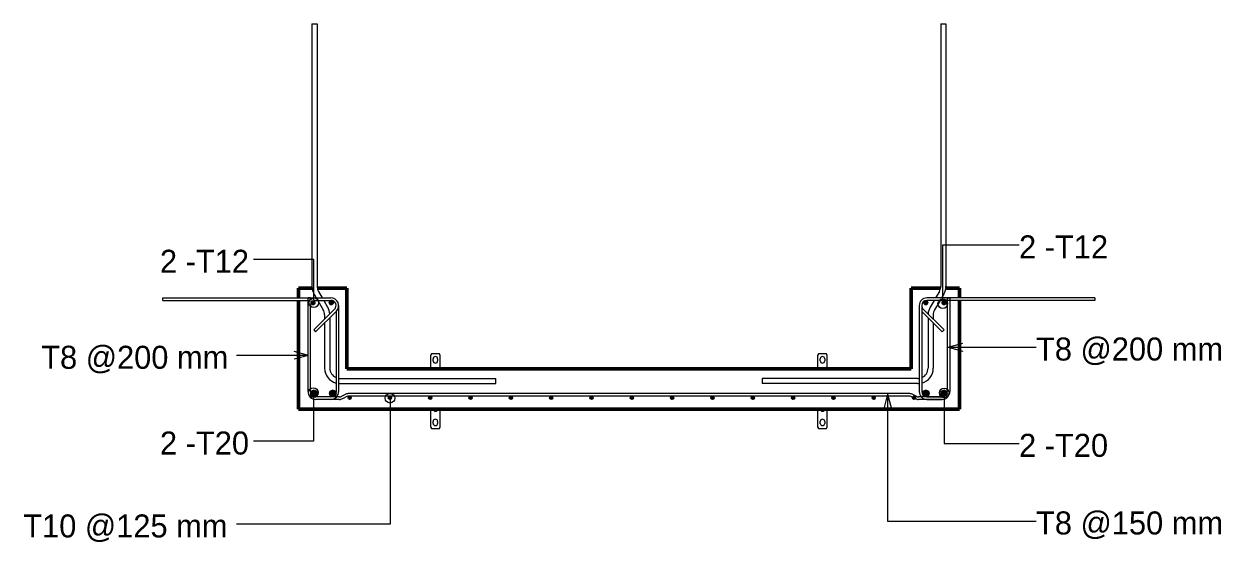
# Model space of a CAD drawing. Header units: millimetres. Extents: x 61914 to 85282, y 2378 to 28606.
# Drawn here: x 78053 to 81764, y 2412 to 4020 of the extents above; entities that cross this region are included whole.
import ezdxf

# ---------------------------------------------------------------- set-up
doc = ezdxf.new("R2010")
doc.units = ezdxf.units.MM
for name, color, linetype, lineweight in [('A-FLOR', 192, 'Continuous', 18), ('A-GENM', 13, 'Continuous', 18), ('S-RBAR', 171, 'Continuous', 18), ('S-RBAR-IDEN', 171, 'Continuous', 9)]:
    doc.layers.add(name, color=color, linetype=linetype, lineweight=lineweight)
doc.styles.add('Nirmala UI_1', font='Nirmala.ttf', dxfattribs={"height": 71.4375})

# ---------------------------------------------------------------- blocks, each defined once
blk = doc.blocks.new('RR spread anchor face based - RR-SA-2_5-150-3355620-Elevation Right')
at = {"layer": 'A-GENM'}
for p, q in [((26660.4, 2824.8), (26660.4, 2769.8)), ((26690.4, 2769.8), (26690.4, 2824.8)), ((26668.4, 2780.3), (26668.4, 2786.3)), ((26682.4, 2786.3), (26682.4, 2780.3)), ((26660.4, 2769.8), (26662.9, 2764.8)), ((26662.9, 2764.8), (26687.9, 2764.8)), ((26687.9, 2764.8), (26690.4, 2769.8))]:
    blk.add_line(p, q, dxfattribs=at)
for centre, start, end in [((26675.4, 2824.8), 180, 0), ((26675.4, 2786.3), 0, 180), ((26675.4, 2780.3), 180, 0)]:
    blk.add_arc(centre, 7, start, end, dxfattribs=at)
blk = doc.blocks.new('RR spread anchor face based - RR-SA-2_5-150-614724-Elevation Right')
at = {"layer": 'A-GENM'}
for p, q in [((26662.9, 2996.1), (26660.4, 2991.1)), ((26660.4, 2991.1), (26660.4, 2949.8)), ((26687.9, 2996.1), (26662.9, 2996.1)), ((26668.4, 2974.6), (26668.4, 2980.6)), ((26682.4, 2980.6), (26682.4, 2974.6)), ((26690.4, 2991.1), (26687.9, 2996.1)), ((26690.4, 2949.8), (26690.4, 2991.1))]:
    blk.add_line(p, q, dxfattribs=at)
for centre, start, end in [((26675.4, 2980.6), 0, 180), ((26675.4, 2974.6), 180, 0)]:
    blk.add_arc(centre, 7, start, end, dxfattribs=at)

msp = doc.modelspace()

# ---------------------------------------------------------------- hatches: boundary and pattern name
at = {"layer": 'S-RBAR'}
h = msp.add_hatch(color=256, dxfattribs=at)
edge = h.paths.add_edge_path()
edge.add_arc((78948.9, 3154.8), 6, 0, 360)
for points in [[(78945.9, 3149.6), (78951.9, 3149.6), (78954.9, 3154.8), (78951.9, 3160), (78945.9, 3160), (78942.9, 3154.8)], [(79002.4, 3149.6), (79008.4, 3149.6), (79011.4, 3154.8), (79008.4, 3160), (79002.4, 3160), (78999.4, 3154.8)], [(80845.9, 3149.6), (80851.9, 3149.6), (80854.9, 3154.8), (80851.9, 3160), (80845.9, 3160), (80842.9, 3154.8)], [(80902.4, 3149.6), (80908.4, 3149.6), (80911.4, 3154.8), (80908.4, 3160), (80902.4, 3160), (80899.4, 3154.8)], [(78951.4, 2863.6), (78958.5, 2866.5), (78961.4, 2873.6), (78958.5, 2880.6), (78951.4, 2883.6), (78944.3, 2880.6), (78941.4, 2873.6), (78944.3, 2866.5)], [(79010.4, 2863.6), (79017.5, 2866.5), (79020.4, 2873.6), (79017.5, 2880.6), (79010.4, 2883.6), (79003.3, 2880.6), (79000.4, 2873.6), (79003.3, 2866.5)], [(79060.9, 2855), (79066.5, 2856.8), (79066.5, 2862.7), (79060.9, 2864.5), (79057.4, 2859.8)], [(79185.9, 2855), (79191.5, 2856.8), (79191.5, 2862.7), (79185.9, 2864.5), (79182.4, 2859.8)], [(79310.9, 2855), (79316.5, 2856.8), (79316.5, 2862.7), (79310.9, 2864.5), (79307.4, 2859.8), (79310, 2856.1)], [(79435.9, 2855), (79441.5, 2856.8), (79441.5, 2862.7), (79435.9, 2864.5), (79432.4, 2859.8)], [(79560.9, 2855), (79566.5, 2856.8), (79566.5, 2862.7), (79560.9, 2864.5), (79557.4, 2859.8)], [(79685.9, 2855), (79691.5, 2856.8), (79691.5, 2862.7), (79685.9, 2864.5), (79682.4, 2859.8)], [(79810.9, 2855), (79816.5, 2856.8), (79816.5, 2862.7), (79810.9, 2864.5), (79807.4, 2859.8)], [(79935.9, 2855), (79941.5, 2856.8), (79941.5, 2862.7), (79935.9, 2864.5), (79932.4, 2859.8)], [(80060.9, 2855), (80066.5, 2856.8), (80066.5, 2862.7), (80060.9, 2864.5), (80057.4, 2859.8)], [(80185.9, 2855), (80191.5, 2856.8), (80191.5, 2862.7), (80185.9, 2864.5), (80182.4, 2859.8)], [(80310.9, 2855), (80316.5, 2856.8), (80316.5, 2862.7), (80310.9, 2864.5), (80307.4, 2859.8)], [(80435.9, 2855), (80441.5, 2856.8), (80441.5, 2862.7), (80435.9, 2864.5), (80432.4, 2859.8)], [(80560.9, 2855), (80566.5, 2856.8), (80566.5, 2862.7), (80560.9, 2864.5), (80557.4, 2859.8), (80560, 2856.1)], [(80685.9, 2855), (80691.5, 2856.8), (80691.5, 2862.7), (80685.9, 2864.5), (80682.4, 2859.8)], [(80810.9, 2855), (80816.5, 2856.8), (80816.5, 2862.7), (80810.9, 2864.5), (80807.4, 2859.8)], [(80848.9, 2863.6), (80856, 2866.5), (80858.9, 2873.6), (80856, 2880.6), (80848.9, 2883.6), (80841.8, 2880.6), (80838.9, 2873.6), (80841.8, 2866.5)], [(80905.4, 2863.6), (80912.5, 2866.5), (80915.4, 2873.6), (80912.5, 2880.6), (80905.4, 2883.6), (80898.3, 2880.6), (80895.4, 2873.6), (80898.3, 2866.5)]]:
    msp.add_hatch(color=256, dxfattribs=at).paths.add_polyline_path(points)
h = msp.add_hatch(color=256, dxfattribs=at)
edge = h.paths.add_edge_path()
edge.add_arc((79005.4, 3154.8), 6, 0, 360)
h = msp.add_hatch(color=256, dxfattribs=at)
edge = h.paths.add_edge_path()
edge.add_arc((80848.9, 3154.8), 6, 0, 360)
h = msp.add_hatch(color=256, dxfattribs=at)
edge = h.paths.add_edge_path()
edge.add_arc((80905.4, 3154.8), 6, 0, 360)
h = msp.add_hatch(color=256, dxfattribs=at)
edge = h.paths.add_edge_path()
edge.add_arc((78951.4, 2873.6), 10, 0, 360)
h = msp.add_hatch(color=256, dxfattribs=at)
edge = h.paths.add_edge_path()
edge.add_arc((79010.4, 2873.6), 10, 0, 360)
h = msp.add_hatch(color=256, dxfattribs=at)
edge = h.paths.add_edge_path()
edge.add_arc((79062.4, 2859.8), 5, 0, 360)
h = msp.add_hatch(color=256, dxfattribs=at)
edge = h.paths.add_edge_path()
edge.add_arc((79187.4, 2859.8), 5, 0, 360)
h = msp.add_hatch(color=256, dxfattribs=at)
edge = h.paths.add_edge_path()
edge.add_arc((79312.4, 2859.8), 5, 0, 360)
h = msp.add_hatch(color=256, dxfattribs=at)
edge = h.paths.add_edge_path()
edge.add_arc((79437.4, 2859.8), 5, 0, 360)
h = msp.add_hatch(color=256, dxfattribs=at)
edge = h.paths.add_edge_path()
edge.add_arc((79562.4, 2859.8), 5, 0, 360)
h = msp.add_hatch(color=256, dxfattribs=at)
edge = h.paths.add_edge_path()
edge.add_arc((79687.4, 2859.8), 5, 0, 360)
h = msp.add_hatch(color=256, dxfattribs=at)
edge = h.paths.add_edge_path()
edge.add_arc((79812.4, 2859.8), 5, 0, 360)
h = msp.add_hatch(color=256, dxfattribs=at)
edge = h.paths.add_edge_path()
edge.add_arc((79937.4, 2859.8), 5, 0, 360)
h = msp.add_hatch(color=256, dxfattribs=at)
edge = h.paths.add_edge_path()
edge.add_arc((80062.4, 2859.8), 5, 0, 360)
h = msp.add_hatch(color=256, dxfattribs=at)
edge = h.paths.add_edge_path()
edge.add_arc((80187.4, 2859.8), 5, 0, 360)
h = msp.add_hatch(color=256, dxfattribs=at)
edge = h.paths.add_edge_path()
edge.add_arc((80312.4, 2859.8), 5, 0, 360)
h = msp.add_hatch(color=256, dxfattribs=at)
edge = h.paths.add_edge_path()
edge.add_arc((80437.4, 2859.8), 5, 0, 360)
h = msp.add_hatch(color=256, dxfattribs=at)
edge = h.paths.add_edge_path()
edge.add_arc((80562.4, 2859.8), 5, 0, 360)
h = msp.add_hatch(color=256, dxfattribs=at)
edge = h.paths.add_edge_path()
edge.add_arc((80687.4, 2859.8), 5, 0, 360)
h = msp.add_hatch(color=256, dxfattribs=at)
edge = h.paths.add_edge_path()
edge.add_arc((80812.4, 2859.8), 5, 0, 360)
h = msp.add_hatch(color=256, dxfattribs=at)
edge = h.paths.add_edge_path()
edge.add_arc((80848.9, 2873.6), 10, 0, 360)
h = msp.add_hatch(color=256, dxfattribs=at)
edge = h.paths.add_edge_path()
edge.add_arc((80905.4, 2873.6), 10, 0, 360)

# ---------------------------------------------------------------- linework, layer by layer
at = {"layer": 'A-FLOR', "lineweight": 50}
for p, q in [((78946, 3199.8), (78903.4, 3199.8)), ((78903.4, 3199.8), (78903.4, 3169.8)), ((79053.4, 3199.8), (78962, 3199.8)), ((79053.4, 2949.8), (79053.4, 3199.8)), ((80894.8, 3199.8), (80803.4, 3199.8)), ((80803.4, 3199.8), (80803.4, 2949.8)), ((80953.4, 3199.8), (80910.9, 3199.8)), ((80953.4, 3169.8), (80953.4, 3199.8)), ((78903.4, 3161.8), (78903.4, 2824.8)), ((80953.4, 2949.8), (80953.4, 3161.8)), ((80803.4, 2949.8), (79053.4, 2949.8)), ((80953.4, 2824.8), (80953.4, 2949.8)), ((78903.4, 2824.8), (80953.4, 2824.8))]:
    msp.add_line(p, q, dxfattribs=at)
at = {"layer": 'S-RBAR'}
for p, q in [((78945.4, 4019.8), (78945.4, 3205.9)), ((78945.4, 4019.8), (78961.4, 4019.8)), ((78961.4, 4019.8), (78961.4, 3205.9)), ((80895.4, 4019.8), (80895.4, 3205.9)), ((80895.4, 4019.8), (80911.4, 4019.8)), ((80911.4, 4019.8), (80911.4, 3205.9)), ((78483.4, 3169.8), (78957.4, 3169.8)), ((78483.4, 3161.8), (78483.4, 3169.8)), ((78483.4, 3161.8), (78939.7, 3161.8)), ((78941.4, 3169.8), (78933.4, 3169.8)), ((78933.4, 3145.8), (78933.4, 3169.8)), ((78941.4, 3163.5), (78941.4, 3169.8)), ((78945.9, 3160), (78942.9, 3154.8)), ((78951.9, 3160), (78945.9, 3160)), ((78954.9, 3154.8), (78951.9, 3160)), ((78952, 3181.5), (78959, 3169.8)), ((78957.4, 3169.8), (79004.4, 3169.8)), ((78957.4, 3161.8), (79004.4, 3161.8)), ((78963.7, 3161.8), (78980.5, 3133.1)), ((78965.8, 3189.6), (78977.5, 3169.8)), ((78982.2, 3161.8), (78994.3, 3141.2)), ((79002.4, 3160), (78999.4, 3154.8)), ((79008.4, 3160), (79002.4, 3160)), ((79011.4, 3154.8), (79008.4, 3160)), ((80845.9, 3160), (80842.9, 3154.8)), ((80851.9, 3160), (80845.9, 3160)), ((80854.9, 3154.8), (80851.9, 3160)), ((81373.4, 3169.8), (80852.4, 3169.8)), ((81373.4, 3161.8), (80852.4, 3161.8)), ((80874.6, 3161.8), (80862.5, 3141.2)), ((80893.2, 3161.8), (80876.3, 3133.1)), ((80891, 3189.6), (80879.3, 3169.8)), ((80904.8, 3181.5), (80897.9, 3169.8)), ((80902.4, 3160), (80899.4, 3154.8)), ((80908.4, 3160), (80902.4, 3160)), ((80911.4, 3154.8), (80908.4, 3160)), ((80915.4, 3169.8), (80915.4, 2878.8)), ((80915.4, 3169.8), (80923.4, 3169.8)), ((80923.4, 3169.8), (80923.4, 2878.8)), ((81373.4, 3169.8), (81373.4, 3161.8)), ((78933.4, 2878.8), (78933.4, 3145.8)), ((78941.4, 2878.8), (78941.4, 3145.8)), ((78942.9, 3154.8), (78945.9, 3149.6)), ((78945.9, 3149.6), (78951.9, 3149.6)), ((79015.7, 3134.4), (78951.4, 3070.1)), ((78951.9, 3149.6), (78954.9, 3154.8)), ((79021.4, 3128.8), (78957, 3064.4)), ((78999.4, 3154.8), (79002.4, 3149.6)), ((79002.4, 3149.6), (79008.4, 3149.6)), ((79008.4, 3149.6), (79011.4, 3154.8)), ((79020.4, 3127.8), (79020.4, 2878.8)), ((79028.4, 3145.8), (79028.4, 2878.8)), ((80828.4, 3145.8), (80828.4, 2878.8)), ((80836.4, 3145.8), (80836.4, 2878.8)), ((80836.4, 3127.8), (80899.8, 3064.4)), ((80841.1, 3134.4), (80905.5, 3070.1)), ((80842.9, 3154.8), (80845.9, 3149.6)), ((80845.9, 3149.6), (80851.9, 3149.6)), ((80851.9, 3149.6), (80854.9, 3154.8)), ((80899.4, 3154.8), (80902.4, 3149.6)), ((80902.4, 3149.6), (80908.4, 3149.6)), ((80908.4, 3149.6), (80911.4, 3154.8)), ((78985, 3116.9), (78985, 3103.7)), ((78985, 3092.3), (78985, 2951.8)), ((79001, 3108.3), (79001, 2951.8)), ((80855.9, 3108.3), (80855.9, 2951.8)), ((80871.9, 3116.9), (80871.9, 3103.7)), ((80871.9, 3092.3), (80871.9, 2951.8)), ((78951.4, 3070.1), (78957, 3064.4)), ((80899.8, 3064.4), (80905.5, 3070.1)), ((79033, 2919.8), (79515.3, 2919.8)), ((79033, 2903.8), (79515.3, 2903.8)), ((79515.3, 2903.8), (79515.3, 2919.8)), ((80823.9, 2919.8), (80341.5, 2919.8)), ((80341.5, 2919.8), (80341.5, 2903.8)), ((80823.9, 2903.8), (80341.5, 2903.8)), ((78944.3, 2880.6), (78941.4, 2873.6)), ((78941.4, 2873.6), (78944.3, 2866.5)), ((78951.4, 2883.6), (78944.3, 2880.6)), ((78944.3, 2866.5), (78951.4, 2863.6)), ((78958.5, 2880.6), (78951.4, 2883.6)), ((78951.4, 2863.6), (78958.5, 2866.5)), ((79030.3, 2862.8), (78957.4, 2862.8)), ((79004.4, 2862.8), (78957.4, 2862.8)), ((78961.4, 2873.6), (78958.5, 2880.6)), ((78958.5, 2866.5), (78961.4, 2873.6)), ((79003.3, 2880.6), (79000.4, 2873.6)), ((79000.4, 2873.6), (79003.3, 2866.5)), ((79010.4, 2883.6), (79003.3, 2880.6)), ((79003.3, 2866.5), (79010.4, 2863.6)), ((79017.5, 2880.6), (79010.4, 2883.6)), ((79010.4, 2863.6), (79017.5, 2866.5)), ((79020.4, 2873.6), (79017.5, 2880.6)), ((79017.5, 2866.5), (79020.4, 2873.6)), ((79050.4, 2870.5), (79037, 2864.2)), ((79053.8, 2863.3), (79040.4, 2857)), ((79060.9, 2864.5), (79057.4, 2859.8)), ((79057.4, 2859.8), (79060.9, 2855)), ((80796.3, 2872.8), (79060.6, 2872.8)), ((80796.3, 2864.8), (79060.6, 2864.8)), ((79066.5, 2862.7), (79060.9, 2864.5)), ((79066.5, 2856.8), (79066.5, 2862.7)), ((79185.9, 2864.5), (79182.4, 2859.8)), ((79182.4, 2859.8), (79185.9, 2855)), ((79191.5, 2862.7), (79185.9, 2864.5)), ((79191.5, 2856.8), (79191.5, 2862.7)), ((79310.9, 2864.5), (79307.4, 2859.8)), ((79307.4, 2859.8), (79310, 2856.1)), ((79316.5, 2862.7), (79310.9, 2864.5)), ((79316.5, 2856.8), (79316.5, 2862.7)), ((79435.9, 2864.5), (79432.4, 2859.8)), ((79432.4, 2859.8), (79435.9, 2855)), ((79441.5, 2862.7), (79435.9, 2864.5)), ((79441.5, 2856.8), (79441.5, 2862.7)), ((79560.9, 2864.5), (79557.4, 2859.8)), ((79557.4, 2859.8), (79560.9, 2855)), ((79566.5, 2862.7), (79560.9, 2864.5)), ((79566.5, 2856.8), (79566.5, 2862.7)), ((79685.9, 2864.5), (79682.4, 2859.8)), ((79682.4, 2859.8), (79685.9, 2855)), ((79691.5, 2862.7), (79685.9, 2864.5)), ((79691.5, 2856.8), (79691.5, 2862.7)), ((79810.9, 2864.5), (79807.4, 2859.8)), ((79807.4, 2859.8), (79810.9, 2855)), ((79816.5, 2862.7), (79810.9, 2864.5)), ((79816.5, 2856.8), (79816.5, 2862.7)), ((79935.9, 2864.5), (79932.4, 2859.8)), ((79932.4, 2859.8), (79935.9, 2855)), ((79941.5, 2862.7), (79935.9, 2864.5)), ((79941.5, 2856.8), (79941.5, 2862.7)), ((80060.9, 2864.5), (80057.4, 2859.8)), ((80057.4, 2859.8), (80060.9, 2855)), ((80066.5, 2862.7), (80060.9, 2864.5)), ((80066.5, 2856.8), (80066.5, 2862.7)), ((80185.9, 2864.5), (80182.4, 2859.8)), ((80182.4, 2859.8), (80185.9, 2855)), ((80191.5, 2862.7), (80185.9, 2864.5)), ((80191.5, 2856.8), (80191.5, 2862.7)), ((80310.9, 2864.5), (80307.4, 2859.8)), ((80307.4, 2859.8), (80310.9, 2855)), ((80316.5, 2862.7), (80310.9, 2864.5)), ((80316.5, 2856.8), (80316.5, 2862.7)), ((80435.9, 2864.5), (80432.4, 2859.8)), ((80432.4, 2859.8), (80435.9, 2855)), ((80441.5, 2862.7), (80435.9, 2864.5)), ((80441.5, 2856.8), (80441.5, 2862.7)), ((80560.9, 2864.5), (80557.4, 2859.8)), ((80557.4, 2859.8), (80560, 2856.1)), ((80566.5, 2862.7), (80560.9, 2864.5)), ((80566.5, 2856.8), (80566.5, 2862.7)), ((80685.9, 2864.5), (80682.4, 2859.8)), ((80682.4, 2859.8), (80685.9, 2855)), ((80691.5, 2862.7), (80685.9, 2864.5)), ((80691.5, 2856.8), (80691.5, 2862.7)), ((80816.4, 2857), (80803, 2863.3)), ((80819.8, 2864.2), (80806.4, 2870.5)), ((80810.9, 2864.5), (80807.4, 2859.8)), ((80807.4, 2859.8), (80810.9, 2855)), ((80816.5, 2862.7), (80810.9, 2864.5)), ((80816.5, 2856.8), (80816.5, 2862.7)), ((80899.4, 2862.8), (80826.6, 2862.8)), ((80841.8, 2880.6), (80838.9, 2873.6)), ((80838.9, 2873.6), (80841.8, 2866.5)), ((80848.9, 2883.6), (80841.8, 2880.6)), ((80841.8, 2866.5), (80848.9, 2863.6)), ((80856, 2880.6), (80848.9, 2883.6)), ((80848.9, 2863.6), (80856, 2866.5)), ((80852.4, 2862.8), (80899.4, 2862.8)), ((80858.9, 2873.6), (80856, 2880.6)), ((80856, 2866.5), (80858.9, 2873.6)), ((80898.3, 2880.6), (80895.4, 2873.6)), ((80895.4, 2873.6), (80898.3, 2866.5)), ((80905.4, 2883.6), (80898.3, 2880.6)), ((80898.3, 2866.5), (80905.4, 2863.6)), ((80912.5, 2880.6), (80905.4, 2883.6)), ((80905.4, 2863.6), (80912.5, 2866.5)), ((80915.4, 2873.6), (80912.5, 2880.6)), ((80912.5, 2866.5), (80915.4, 2873.6)), ((79030.3, 2854.8), (78957.4, 2854.8)), ((79004.4, 2854.8), (78957.4, 2854.8)), ((79060.9, 2855), (79066.5, 2856.8)), ((79185.9, 2855), (79191.5, 2856.8)), ((79310, 2856.1), (79310.9, 2855)), ((79310.9, 2855), (79316.5, 2856.8)), ((79435.9, 2855), (79441.5, 2856.8)), ((79560.9, 2855), (79566.5, 2856.8)), ((79685.9, 2855), (79691.5, 2856.8)), ((79810.9, 2855), (79816.5, 2856.8)), ((79935.9, 2855), (79941.5, 2856.8)), ((80060.9, 2855), (80066.5, 2856.8)), ((80185.9, 2855), (80191.5, 2856.8)), ((80310.9, 2855), (80316.5, 2856.8)), ((80435.9, 2855), (80441.5, 2856.8)), ((80560, 2856.1), (80560.9, 2855)), ((80560.9, 2855), (80566.5, 2856.8)), ((80685.9, 2855), (80691.5, 2856.8)), ((80810.9, 2855), (80816.5, 2856.8)), ((80899.4, 2854.8), (80826.6, 2854.8)), ((80852.4, 2854.8), (80899.4, 2854.8))]:
    msp.add_line(p, q, dxfattribs=at)
for centre, radius in [((78948.9, 3154.8), 6), ((79005.4, 3154.8), 6), ((80848.9, 3154.8), 6), ((80905.4, 3154.8), 6), ((78951.4, 2873.6), 10), ((79010.4, 2873.6), 10), ((79062.4, 2859.8), 5), ((79187.4, 2859.8), 5), ((79312.4, 2859.8), 5), ((79437.4, 2859.8), 5), ((79562.4, 2859.8), 5), ((79687.4, 2859.8), 5), ((79812.4, 2859.8), 5), ((79937.4, 2859.8), 5), ((80062.4, 2859.8), 5), ((80187.4, 2859.8), 5), ((80312.4, 2859.8), 5), ((80437.4, 2859.8), 5), ((80562.4, 2859.8), 5), ((80687.4, 2859.8), 5), ((80812.4, 2859.8), 5), ((80848.9, 2873.6), 10), ((80905.4, 2873.6), 10)]:
    msp.add_circle(centre, radius, dxfattribs=at)
for centre, radius, start, end in [((78993.4, 3205.9), 48, 180, 210.4655), ((78993.4, 3205.9), 32, 180, 210.4655), ((80863.4, 3205.9), 32, 329.5345, 360), ((80863.4, 3205.9), 48, 329.5345, 360), ((78957.4, 3145.8), 24, 90, 180), ((78957.4, 3145.8), 16, 90, 180), ((79004.4, 3145.8), 24, 315, 90), ((79004.4, 3145.8), 16, 315, 90), ((80852.4, 3145.8), 24, 90, 180), ((80852.4, 3145.8), 16, 90, 180), ((80899.4, 3145.8), 16, 360, 90), ((78953, 3116.9), 32, 0, 30.4655), ((78953, 3116.9), 48, 3.0635, 30.4655), ((80852.4, 3145.8), 16, 180, 225), ((80903.9, 3116.9), 48, 149.5345, 176.9365), ((80903.9, 3116.9), 32, 149.5345, 180), ((79033, 2951.8), 48, 180, 254.8569), ((79033, 2951.8), 32, 180, 246.7368), ((80823.9, 2951.8), 48, 285.1431, 360), ((80823.9, 2951.8), 32, 293.2632, 0), ((79033, 2951.8), 32, 261.7888, 270), ((79033, 2951.8), 48, 264.5259, 270), ((80823.9, 2951.8), 32, 270, 278.2112), ((80823.9, 2951.8), 48, 270, 275.4741), ((78957.4, 2878.8), 24, 180, 270), ((78957.4, 2878.8), 24, 180, 270), ((78957.4, 2878.8), 16, 180, 270), ((78957.4, 2878.8), 16, 180, 270), ((79004.4, 2878.8), 16, 270, 360), ((79004.4, 2878.8), 24, 270, 0), ((79030.3, 2878.8), 16, 270, 295), ((79060.6, 2848.8), 24, 90, 115), ((79060.6, 2848.8), 16, 90, 115), ((80796.3, 2848.8), 24, 65, 90), ((80796.3, 2848.8), 16, 65, 90), ((80826.6, 2878.8), 16, 245, 270), ((80852.4, 2878.8), 24, 180, 270), ((80852.4, 2878.8), 16, 180, 270), ((80899.4, 2878.8), 16, 270, 360), ((80899.4, 2878.8), 24, 270, 0), ((80899.4, 2878.8), 16, 270, 360), ((80899.4, 2878.8), 24, 270, 0), ((79030.3, 2878.8), 24, 270, 295), ((80826.6, 2878.8), 24, 245, 270)]:
    msp.add_arc(centre, radius, start, end, dxfattribs=at)
at = {"layer": 'S-RBAR-IDEN'}
for p, q in [((80901.6, 3333.9), (81138, 3333.9)), ((80901.6, 3152), (80901.6, 3333.9)), ((78951.4, 3289.2), (78764.2, 3289.2)), ((78951.4, 3155.1), (78951.4, 3289.2)), ((80918.3, 3017), (80963.3, 3029)), ((80918.3, 3017), (80963.3, 3004.9)), ((80918.3, 3017), (81190.6, 3017)), ((78935.1, 2991.3), (78711.6, 2991.3)), ((78935.1, 2991.3), (78890.1, 3003.3)), ((78935.1, 2991.3), (78890.1, 2979.2)), ((78950.1, 2875.9), (78950.1, 2725.3)), ((79187.7, 2858.5), (79187.7, 2468)), ((80730.4, 2870.7), (80718.4, 2825.7)), ((80730.4, 2870.7), (80742.5, 2825.7)), ((80730.4, 2870.7), (80730.4, 2477.3)), ((80905.9, 2874.6), (80905.9, 2718.1)), ((78950.1, 2725.3), (78764.2, 2725.3)), ((80905.9, 2718.1), (81138, 2718.1)), ((79187.7, 2468), (78711.4, 2468)), ((80730.4, 2477.3), (81190.6, 2477.3))]:
    msp.add_line(p, q, dxfattribs=at)
for centre in [(78951.4, 3155.1), (80901.6, 3152), (78950.1, 2875.9), (79187.7, 2858.5), (80905.9, 2874.6)]:
    msp.add_circle(centre, 15, dxfattribs=at)

# ---------------------------------------------------------------- block references
at = {"layer": 'A-GENM'}
for name, p in [('RR spread anchor face based - RR-SA-2_5-150-614724-Elevation Right', (52653, 0)), ('RR spread anchor face based - RR-SA-2_5-150-614724-Elevation Right', (53853, 0)), ('RR spread anchor face based - RR-SA-2_5-150-3355620-Elevation Right', (52653, 0)), ('RR spread anchor face based - RR-SA-2_5-150-3355620-Elevation Right', (53853, 0))]:
    msp.add_blockref(name, p, dxfattribs=at)

# ---------------------------------------------------------------- texts
at = {"layer": 'S-RBAR-IDEN', "attachment_point": 1, "style": 'Nirmala UI_1'}
for s, insert, char_height, width in [('2 -T12', (81138, 3363.7), 71.44, 348.734), ('2 -T12', (78474.4, 3319), 71.44, 348.734), ('T8 @200 mm', (81190.6, 3046.8), 71.44, 731.139), ('T8 @200 mm', (78106.2, 3021.1), 71.44, 731.139), ('2 -T20', (78474.4, 2755.1), 71.44, 348.734), ('2 -T20', (81138, 2747.9), 71.44, 348.734), ('T10 @125 mm', (78050.5, 2497.8), 71.437, 798.481), ('T8 @150 mm', (81190.6, 2507.1), 71.44, 731.139)]:
    msp.add_mtext(s, dxfattribs=dict(at, insert=insert, char_height=char_height, width=width))

doc.saveas('drawing.dxf')
